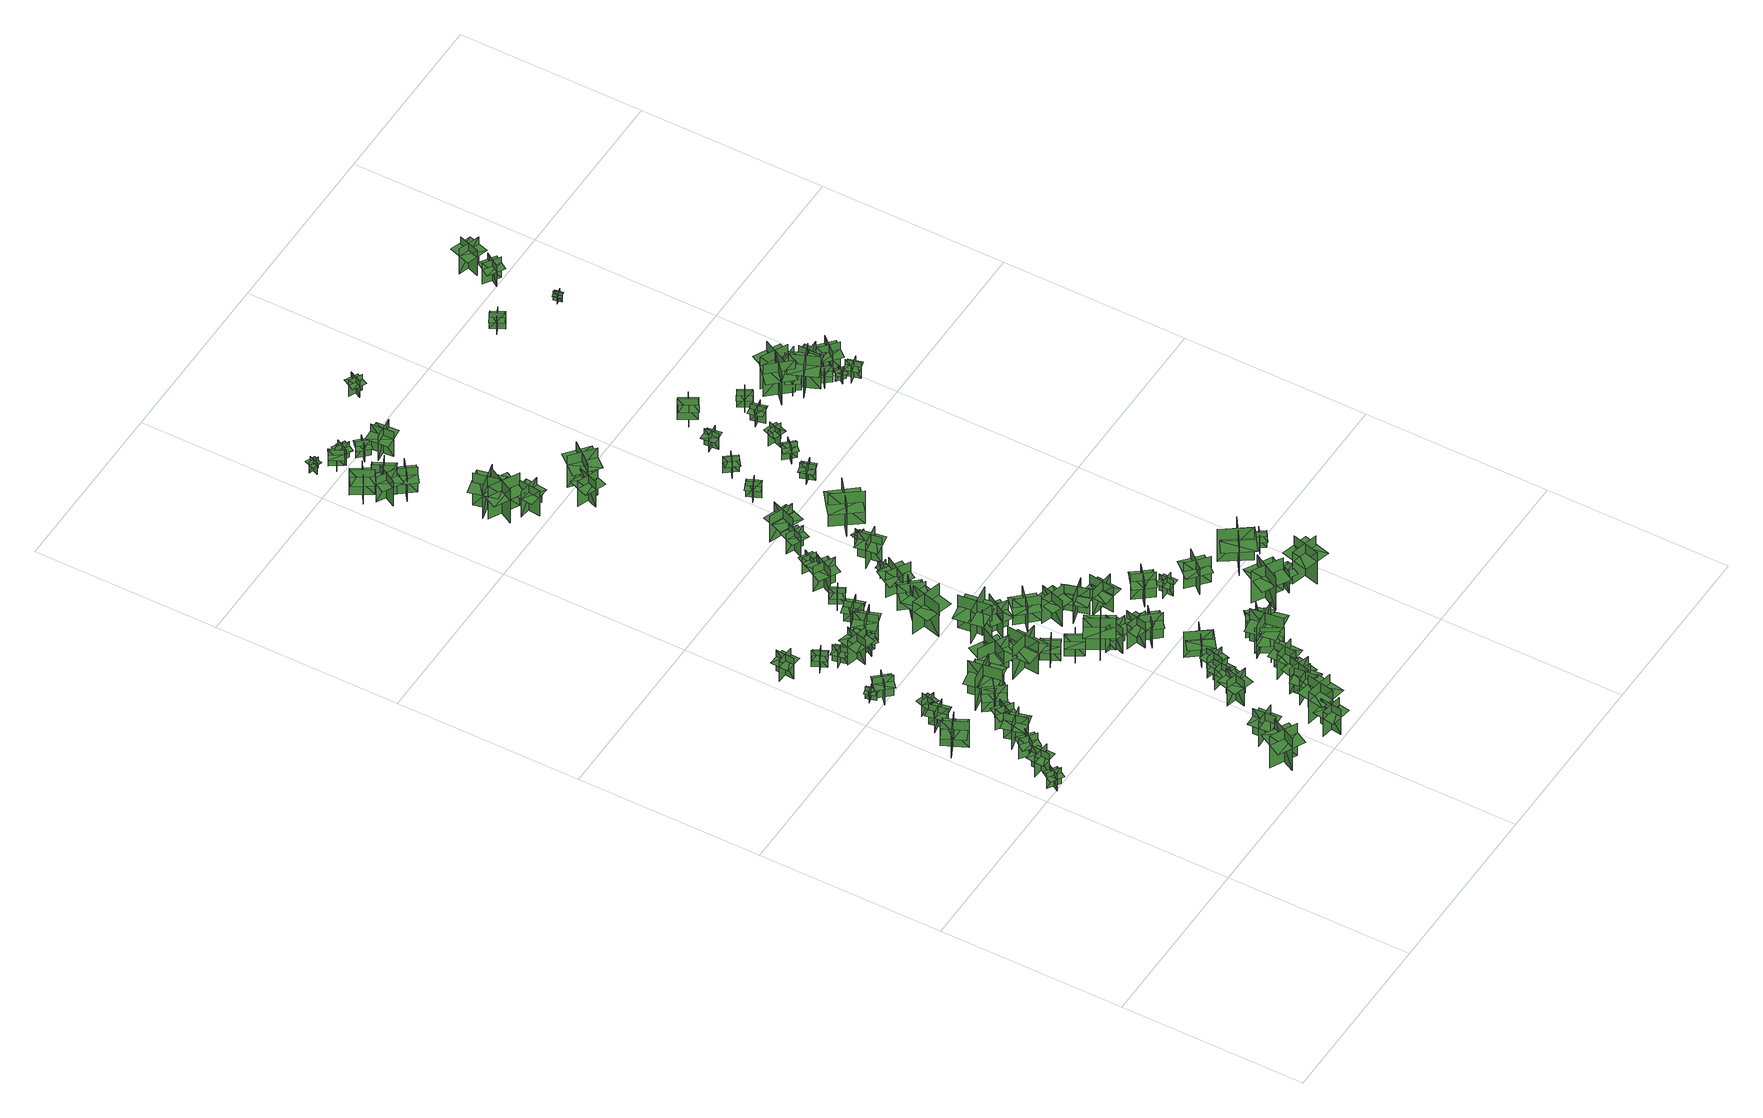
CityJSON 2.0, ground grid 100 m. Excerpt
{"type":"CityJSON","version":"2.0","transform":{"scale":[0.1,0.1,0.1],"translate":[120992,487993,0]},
"CityObjects":{
"tree1":{"type":"SolitaryVegetationObject","geometry":[{"type":"MultiSurface","lod":"1","boundaries":[[[0,1,2]],[[0,2,3]],[[4,5,6]],[[4,6,7]],[[8,9,10]],[[8,10,11]],[[8,11,12]],[[8,12,13]]]}]},
"tree2":{"type":"SolitaryVegetationObject","geometry":[{"type":"MultiSurface","lod":"1","boundaries":[[[14,15,16]],[[14,16,17]],[[18,19,20]],[[18,20,21]],[[22,23,24]],[[22,24,25]],[[22,25,26]],[[22,26,27]]]}]},
"tree3":{"type":"SolitaryVegetationObject","geometry":[{"type":"MultiSurface","lod":"1","boundaries":[[[28,29,30]],[[28,30,31]],[[32,33,34]],[[32,34,35]],[[36,37,38]],[[36,38,39]],[[36,39,40]],[[36,40,41]]]}]},
"tree4":{"type":"SolitaryVegetationObject","geometry":[{"type":"MultiSurface","lod":"1","boundaries":[[[42,43,44]],[[42,44,45]],[[46,47,48]],[[46,48,49]],[[50,51,52]],[[50,52,53]],[[50,53,54]],[[50,54,55]]]}]},
"tree5":{"type":"SolitaryVegetationObject","geometry":[{"type":"MultiSurface","lod":"1","boundaries":[[[56,57,58]],[[56,58,59]],[[60,61,62]],[[60,62,63]],[[64,65,66]],[[64,66,67]],[[64,67,68]],[[64,68,69]]]}]},
"tree6":{"type":"SolitaryVegetationObject","geometry":[{"type":"MultiSurface","lod":"1","boundaries":[[[70,71,72]],[[70,72,73]],[[74,75,76]],[[74,76,77]],[[78,79,80]],[[78,80,81]],[[78,81,82]],[[78,82,83]]]}]},
"tree7":{"type":"SolitaryVegetationObject","geometry":[{"type":"MultiSurface","lod":"1","boundaries":[[[84,85,86]],[[84,86,87]],[[88,89,90]],[[88,90,91]],[[92,93,94]],[[92,94,95]],[[92,95,96]],[[92,96,97]]]}]},
"tree8":{"type":"SolitaryVegetationObject","geometry":[{"type":"MultiSurface","lod":"1","boundaries":[[[98,99,100]],[[98,100,101]],[[102,103,104]],[[102,104,105]],[[106,107,108]],[[106,108,109]],[[106,109,110]],[[106,110,111]]]}]},
"tree9":{"type":"SolitaryVegetationObject","geometry":[{"type":"MultiSurface","lod":"1","boundaries":[[[112,113,114]],[[112,114,115]],[[116,117,118]],[[116,118,119]],[[120,121,122]],[[120,122,123]],[[120,123,124]],[[120,124,125]]]}]},
"tree10":{"type":"SolitaryVegetationObject","geometry":[{"type":"MultiSurface","lod":"1","boundaries":[[[126,127,128]],[[126,128,129]],[[130,131,132]],[[130,132,133]],[[134,135,136]],[[134,136,137]],[[134,137,138]],[[134,138,139]]]}]},
"tree11":{"type":"SolitaryVegetationObject","geometry":[{"type":"MultiSurface","lod":"1","boundaries":[[[140,141,142]],[[140,142,143]],[[144,145,146]],[[144,146,147]],[[148,149,150]],[[148,150,151]],[[148,151,152]],[[148,152,153]]]}]},
"tree12":{"type":"SolitaryVegetationObject","geometry":[{"type":"MultiSurface","lod":"1","boundaries":[[[154,155,156]],[[154,156,157]],[[158,159,160]],[[158,160,161]],[[162,163,164]],[[162,164,165]],[[162,165,166]],[[162,166,167]]]}]},
"tree13":{"type":"SolitaryVegetationObject","geometry":[{"type":"MultiSurface","lod":"1","boundaries":[[[168,169,170]],[[168,170,171]],[[172,173,174]],[[172,174,175]],[[176,177,178]],[[176,178,179]],[[176,179,180]],[[176,180,181]]]}]},
"tree14":{"type":"SolitaryVegetationObject","geometry":[{"type":"MultiSurface","lod":"1","boundaries":[[[182,183,184]],[[182,184,185]],[[186,187,188]],[[186,188,189]],[[190,191,192]],[[190,192,193]],[[190,193,194]],[[190,194,195]]]}]},
"tree15":{"type":"SolitaryVegetationObject","geometry":[{"type":"MultiSurface","lod":"1","boundaries":[[[196,197,198]],[[196,198,199]],[[200,201,202]],[[200,202,203]],[[204,205,206]],[[204,206,207]],[[204,207,208]],[[204,208,209]]]}]},
"tree16":{"type":"SolitaryVegetationObject","geometry":[{"type":"MultiSurface","lod":"1","boundaries":[[[210,211,212]],[[210,212,213]],[[214,215,216]],[[214,216,217]],[[218,219,220]],[[218,220,221]],[[218,221,222]],[[218,222,223]]]}]},
"tree17":{"type":"SolitaryVegetationObject","geometry":[{"type":"MultiSurface","lod":"1","boundaries":[[[224,225,226]],[[224,226,227]],[[228,229,230]],[[228,230,231]],[[232,233,234]],[[232,234,235]],[[232,235,236]],[[232,236,237]]]}]},
"tree18":{"type":"SolitaryVegetationObject","geometry":[{"type":"MultiSurface","lod":"1","boundaries":[[[238,239,240]],[[238,240,241]],[[242,243,244]],[[242,244,245]],[[246,247,248]],[[246,248,249]],[[246,249,250]],[[246,250,251]]]}]},
"tree19":{"type":"SolitaryVegetationObject","geometry":[{"type":"MultiSurface","lod":"1","boundaries":[[[252,253,254]],[[252,254,255]],[[256,257,258]],[[256,258,259]],[[260,261,262]],[[260,262,263]],[[260,263,264]],[[260,264,265]]]}]},
"tree20":{"type":"SolitaryVegetationObject","geometry":[{"type":"MultiSurface","lod":"1","boundaries":[[[266,267,268]],[[266,268,269]],[[270,271,272]],[[270,272,273]],[[274,275,276]],[[274,276,277]],[[274,277,278]],[[274,278,279]]]}]},
"tree21":{"type":"SolitaryVegetationObject","geometry":[{"type":"MultiSurface","lod":"1","boundaries":[[[280,281,282]],[[280,282,283]],[[284,285,286]],[[284,286,287]],[[288,289,290]],[[288,290,291]],[[288,291,292]],[[288,292,293]]]}]},
"tree22":{"type":"SolitaryVegetationObject","geometry":[{"type":"MultiSurface","lod":"1","boundaries":[[[294,295,296]],[[294,296,297]],[[298,299,300]],[[298,300,301]],[[302,303,304]],[[302,304,305]],[[302,305,306]],[[302,306,307]]]}]},
"tree23":{"type":"SolitaryVegetationObject","geometry":[{"type":"MultiSurface","lod":"1","boundaries":[[[308,309,310]],[[308,310,311]],[[312,313,314]],[[312,314,315]],[[316,317,318]],[[316,318,319]],[[316,319,320]],[[316,320,321]]]}]},
"tree24":{"type":"SolitaryVegetationObject","geometry":[{"type":"MultiSurface","lod":"1","boundaries":[[[322,323,324]],[[322,324,325]],[[326,327,328]],[[326,328,329]],[[330,331,332]],[[330,332,333]],[[330,333,334]],[[330,334,335]]]}]},
"tree25":{"type":"SolitaryVegetationObject","geometry":[{"type":"MultiSurface","lod":"1","boundaries":[[[336,337,338]],[[336,338,339]],[[340,341,342]],[[340,342,343]],[[344,345,346]],[[344,346,347]],[[344,347,348]],[[344,348,349]]]}]},
"tree26":{"type":"SolitaryVegetationObject","geometry":[{"type":"MultiSurface","lod":"1","boundaries":[[[350,351,352]],[[350,352,353]],[[354,355,356]],[[354,356,357]],[[358,359,360]],[[358,360,361]],[[358,361,362]],[[358,362,363]]]}]},
"tree27":{"type":"SolitaryVegetationObject","geometry":[{"type":"MultiSurface","lod":"1","boundaries":[[[364,365,366]],[[364,366,367]],[[368,369,370]],[[368,370,371]],[[372,373,374]],[[372,374,375]],[[372,375,376]],[[372,376,377]]]}]},
"tree28":{"type":"SolitaryVegetationObject","geometry":[{"type":"MultiSurface","lod":"1","boundaries":[[[378,379,380]],[[378,380,381]],[[382,383,384]],[[382,384,385]],[[386,387,388]],[[386,388,389]],[[386,389,390]],[[386,390,391]]]}]},
"tree29":{"type":"SolitaryVegetationObject","geometry":[{"type":"MultiSurface","lod":"1","boundaries":[[[392,393,394]],[[392,394,395]],[[396,397,398]],[[396,398,399]],[[400,401,402]],[[400,402,403]],[[400,403,404]],[[400,404,405]]]}]},
"tree30":{"type":"SolitaryVegetationObject","geometry":[{"type":"MultiSurface","lod":"1","boundaries":[[[406,407,408]],[[406,408,409]],[[410,411,412]],[[410,412,413]],[[414,415,416]],[[414,416,417]],[[414,417,418]],[[414,418,419]]]}]},
"tree31":{"type":"SolitaryVegetationObject","geometry":[{"type":"MultiSurface","lod":"1","boundaries":[[[420,421,422]],[[420,422,423]],[[424,425,426]],[[424,426,427]],[[428,429,430]],[[428,430,431]],[[428,431,432]],[[428,432,433]]]}]},
"tree32":{"type":"SolitaryVegetationObject","geometry":[{"type":"MultiSurface","lod":"1","boundaries":[[[434,435,436]],[[434,436,437]],[[438,439,440]],[[438,440,441]],[[442,443,444]],[[442,444,445]],[[442,445,446]],[[442,446,447]]]}]},
"tree33":{"type":"SolitaryVegetationObject","geometry":[{"type":"MultiSurface","lod":"1","boundaries":[[[448,449,450]],[[448,450,451]],[[452,453,454]],[[452,454,455]],[[456,457,458]],[[456,458,459]],[[456,459,460]],[[456,460,461]]]}]},
"tree34":{"type":"SolitaryVegetationObject","geometry":[{"type":"MultiSurface","lod":"1","boundaries":[[[462,463,464]],[[462,464,465]],[[466,467,468]],[[466,468,469]],[[470,471,472]],[[470,472,473]],[[470,473,474]],[[470,474,475]]]}]},
"tree35":{"type":"SolitaryVegetationObject","geometry":[{"type":"MultiSurface","lod":"1","boundaries":[[[476,477,478]],[[476,478,479]],[[480,481,482]],[[480,482,483]],[[484,485,486]],[[484,486,487]],[[484,487,488]],[[484,488,489]]]}]},
"tree36":{"type":"SolitaryVegetationObject","geometry":[{"type":"MultiSurface","lod":"1","boundaries":[[[490,491,492]],[[490,492,493]],[[494,495,496]],[[494,496,497]],[[498,499,500]],[[498,500,501]],[[498,501,502]],[[498,502,503]]]}]},
"tree37":{"type":"SolitaryVegetationObject","geometry":[{"type":"MultiSurface","lod":"1","boundaries":[[[504,505,506]],[[504,506,507]],[[508,509,510]],[[508,510,511]],[[512,513,514]],[[512,514,515]],[[512,515,516]],[[512,516,517]]]}]},
"tree38":{"type":"SolitaryVegetationObject","geometry":[{"type":"MultiSurface","lod":"1","boundaries":[[[518,519,520]],[[518,520,521]],[[522,523,524]],[[522,524,525]],[[526,527,528]],[[526,528,529]],[[526,529,530]],[[526,530,531]]]}]},
"tree39":{"type":"SolitaryVegetationObject","geometry":[{"type":"MultiSurface","lod":"1","boundaries":[[[532,533,534]],[[532,534,535]],[[536,537,538]],[[536,538,539]],[[540,541,542]],[[540,542,543]],[[540,543,544]],[[540,544,545]]]}]},
"tree40":{"type":"SolitaryVegetationObject","geometry":[{"type":"MultiSurface","lod":"1","boundaries":[[[546,547,548]],[[546,548,549]],[[550,551,552]],[[550,552,553]],[[554,555,556]],[[554,556,557]],[[554,557,558]],[[554,558,559]]]}]},
"tree41":{"type":"SolitaryVegetationObject","geometry":[{"type":"MultiSurface","lod":"1","boundaries":[[[560,561,562]],[[560,562,563]],[[564,565,566]],[[564,566,567]],[[568,569,570]],[[568,570,571]],[[568,571,572]],[[568,572,573]]]}]},
"tree42":{"type":"SolitaryVegetationObject","geometry":[{"type":"MultiSurface","lod":"1","boundaries":[[[574,575,576]],[[574,576,577]],[[578,579,580]],[[578,580,581]],[[582,583,584]],[[582,584,585]],[[582,585,586]],[[582,586,587]]]}]},
"tree43":{"type":"SolitaryVegetationObject","geometry":[{"type":"MultiSurface","lod":"1","boundaries":[[[588,589,590]],[[588,590,591]],[[592,593,594]],[[592,594,595]],[[596,597,598]],[[596,598,599]],[[596,599,600]],[[596,600,601]]]}]},
"tree44":{"type":"SolitaryVegetationObject","geometry":[{"type":"MultiSurface","lod":"1","boundaries":[[[602,603,604]],[[602,604,605]],[[606,607,608]],[[606,608,609]],[[610,611,612]],[[610,612,613]],[[610,613,614]],[[610,614,615]]]}]},
"tree45":{"type":"SolitaryVegetationObject","geometry":[{"type":"MultiSurface","lod":"1","boundaries":[[[616,617,618]],[[616,618,619]],[[620,621,622]],[[620,622,623]],[[624,625,626]],[[624,626,627]],[[624,627,628]],[[624,628,629]]]}]},
"tree46":{"type":"SolitaryVegetationObject","geometry":[{"type":"MultiSurface","lod":"1","boundaries":[[[630,631,632]],[[630,632,633]],[[634,635,636]],[[634,636,637]],[[638,639,640]],[[638,640,641]],[[638,641,642]],[[638,642,643]]]}]},
"tree47":{"type":"SolitaryVegetationObject","geometry":[{"type":"MultiSurface","lod":"1","boundaries":[[[644,645,646]],[[644,646,647]],[[648,649,650]],[[648,650,651]],[[652,653,654]],[[652,654,655]],[[652,655,656]],[[652,656,657]]]}]},
"tree48":{"type":"SolitaryVegetationObject","geometry":[{"type":"MultiSurface","lod":"1","boundaries":[[[658,659,660]],[[658,660,661]],[[662,663,664]],[[662,664,665]],[[666,667,668]],[[666,668,669]],[[666,669,670]],[[666,670,671]]]}]},
"tree49":{"type":"SolitaryVegetationObject","geometry":[{"type":"MultiSurface","lod":"1","boundaries":[[[672,673,674]],[[672,674,675]],[[676,677,678]],[[676,678,679]],[[680,681,682]],[[680,682,683]],[[680,683,684]],[[680,684,685]]]}]},
"tree50":{"type":"SolitaryVegetationObject","geometry":[{"type":"MultiSurface","lod":"1","boundaries":[[[686,687,688]],[[686,688,689]],[[690,691,692]],[[690,692,693]],[[694,695,696]],[[694,696,697]],[[694,697,698]],[[694,698,699]]]}]},
"tree51":{"type":"SolitaryVegetationObject","geometry":[{"type":"MultiSurface","lod":"1","boundaries":[[[700,701,702]],[[700,702,703]],[[704,705,706]],[[704,706,707]],[[708,709,710]],[[708,710,711]],[[708,711,712]],[[708,712,713]]]}]},
"tree52":{"type":"SolitaryVegetationObject","geometry":[{"type":"MultiSurface","lod":"1","boundaries":[[[714,715,716]],[[714,716,717]],[[718,719,720]],[[718,720,721]],[[722,723,724]],[[722,724,725]],[[722,725,726]],[[722,726,727]]]}]},
"tree53":{"type":"SolitaryVegetationObject","geometry":[{"type":"MultiSurface","lod":"1","boundaries":[[[728,729,730]],[[728,730,731]],[[732,733,734]],[[732,734,735]],[[736,737,738]],[[736,738,739]],[[736,739,740]],[[736,740,741]]]}]},
"tree54":{"type":"SolitaryVegetationObject","geometry":[{"type":"MultiSurface","lod":"1","boundaries":[[[742,743,744]],[[742,744,745]],[[746,747,748]],[[746,748,749]],[[750,751,752]],[[750,752,753]],[[750,753,754]],[[750,754,755]]]}]},
"tree55":{"type":"SolitaryVegetationObject","geometry":[{"type":"MultiSurface","lod":"1","boundaries":[[[756,757,758]],[[756,758,759]],[[760,761,762]],[[760,762,763]],[[764,765,766]],[[764,766,767]],[[764,767,768]],[[764,768,769]]]}]},
"tree56":{"type":"SolitaryVegetationObject","geometry":[{"type":"MultiSurface","lod":"1","boundaries":[[[770,771,772]],[[770,772,773]],[[774,775,776]],[[774,776,777]],[[778,779,780]],[[778,780,781]],[[778,781,782]],[[778,782,783]]]}]},
"tree57":{"type":"SolitaryVegetationObject","geometry":[{"type":"MultiSurface","lod":"1","boundaries":[[[784,785,786]],[[784,786,787]],[[788,789,790]],[[788,790,791]],[[792,793,794]],[[792,794,795]],[[792,795,796]],[[792,796,797]]]}]},
"tree58":{"type":"SolitaryVegetationObject","geometry":[{"type":"MultiSurface","lod":"1","boundaries":[[[798,799,800]],[[798,800,801]],[[802,803,804]],[[802,804,805]],[[806,807,808]],[[806,808,809]],[[806,809,810]],[[806,810,811]]]}]},
"tree59":{"type":"SolitaryVegetationObject","geometry":[{"type":"MultiSurface","lod":"1","boundaries":[[[812,813,814]],[[812,814,815]],[[816,817,818]],[[816,818,819]],[[820,821,822]],[[820,822,823]],[[820,823,824]],[[820,824,825]]]}]},
"tree60":{"type":"SolitaryVegetationObject","geometry":[{"type":"MultiSurface","lod":"1","boundaries":[[[826,827,828]],[[826,828,829]],[[830,831,832]],[[830,832,833]],[[834,835,836]],[[834,836,837]],[[834,837,838]],[[834,838,839]]]}]},
"tree61":{"type":"SolitaryVegetationObject","geometry":[{"type":"MultiSurface","lod":"1","boundaries":[[[840,841,842]],[[840,842,843]],[[844,845,846]],[[844,846,847]],[[848,849,850]],[[848,850,851]],[[848,851,852]],[[848,852,853]]]}]},
"tree62":{"type":"SolitaryVegetationObject","geometry":[{"type":"MultiSurface","lod":"1","boundaries":[[[854,855,856]],[[854,856,857]],[[858,859,860]],[[858,860,861]],[[862,863,864]],[[862,864,865]],[[862,865,866]],[[862,866,867]]]}]},
"tree63":{"type":"SolitaryVegetationObject","geometry":[{"type":"MultiSurface","lod":"1","boundaries":[[[868,869,870]],[[868,870,871]],[[872,873,874]],[[872,874,875]],[[876,877,878]],[[876,878,879]],[[876,879,880]],[[876,880,881]]]}]},
"tree64":{"type":"SolitaryVegetationObject","geometry":[{"type":"MultiSurface","lod":"1","boundaries":[[[882,883,884]],[[882,884,885]],[[886,887,888]],[[886,888,889]],[[890,891,892]],[[890,892,893]],[[890,893,894]],[[890,894,895]]]}]},
"tree65":{"type":"SolitaryVegetationObject","geometry":[{"type":"MultiSurface","lod":"1","boundaries":[[[896,897,898]],[[896,898,899]],[[900,901,902]],[[900,902,903]],[[904,905,906]],[[904,906,907]],[[904,907,908]],[[904,908,909]]]}]},
"tree66":{"type":"SolitaryVegetationObject","geometry":[{"type":"MultiSurface","lod":"1","boundaries":[[[910,911,912]],[[910,912,913]],[[914,915,916]],[[914,916,917]],[[918,919,920]],[[918,920,921]],[[918,921,922]],[[918,922,923]]]}]},
"tree67":{"type":"SolitaryVegetationObject","geometry":[{"type":"MultiSurface","lod":"1","boundaries":[[[924,925,926]],[[924,926,927]],[[928,929,930]],[[928,930,931]],[[932,933,934]],[[932,934,935]],[[932,935,936]],[[932,936,937]]]}]},
"tree68":{"type":"SolitaryVegetationObject","geometry":[{"type":"MultiSurface","lod":"1","boundaries":[[[938,939,940]],[[938,940,941]],[[942,943,944]],[[942,944,945]],[[946,947,948]],[[946,948,949]],[[946,949,950]],[[946,950,951]]]}]},
"tree69":{"type":"SolitaryVegetationObject","geometry":[{"type":"MultiSurface","lod":"1","boundaries":[[[952,953,954]],[[952,954,955]],[[956,957,958]],[[956,958,959]],[[960,961,962]],[[960,962,963]],[[960,963,964]],[[960,964,965]]]}]},
"tree70":{"type":"SolitaryVegetationObject","geometry":[{"type":"MultiSurface","lod":"1","boundaries":[[[966,967,968]],[[966,968,969]],[[970,971,972]],[[970,972,973]],[[974,975,976]],[[974,976,977]],[[974,977,978]],[[974,978,979]]]}]},
"tree71":{"type":"SolitaryVegetationObject","geometry":[{"type":"MultiSurface","lod":"1","boundaries":[[[980,981,982]],[[980,982,983]],[[984,985,986]],[[984,986,987]],[[988,989,990]],[[988,990,991]],[[988,991,992]],[[988,992,993]]]}]},
"tree72":{"type":"SolitaryVegetationObject","geometry":[{"type":"MultiSurface","lod":"1","boundaries":[[[994,995,996]],[[994,996,997]],[[998,999,1000]],[[998,1000,1001]],[[1002,1003,1004]],[[1002,1004,1005]],[[1002,1005,1006]],[[1002,1006,1007]]]}]},
"tree73":{"type":"SolitaryVegetationObject","geometry":[{"type":"MultiSurface","lod":"1","boundaries":[[[1008,1009,1010]],[[1008,1010,1011]],[[1012,1013,1014]],[[1012,1014,1015]],[[1016,1017,1018]],[[1016,1018,1019]],[[1016,1019,1020]],[[1016,1020,1021]]]}]},
"tree74":{"type":"SolitaryVegetationObject","geometry":[{"type":"MultiSurface","lod":"1","boundaries":[[[1022,1023,1024]],[[1022,1024,1025]],[[1026,1027,1028]],[[1026,1028,1029]],[[1030,1031,1032]],[[1030,1032,1033]],[[1030,1033,1034]],[[1030,1034,1035]]]}]},
"tree75":{"type":"SolitaryVegetationObject","geometry":[{"type":"MultiSurface","lod":"1","boundaries":[[[1036,1037,1038]],[[1036,1038,1039]],[[1040,1041,1042]],[[1040,1042,1043]],[[1044,1045,1046]],[[1044,1046,1047]],[[1044,1047,1048]],[[1044,1048,1049]]]}]},
"tree76":{"type":"SolitaryVegetationObject","geometry":[{"type":"MultiSurface","lod":"1","boundaries":[[[1050,1051,1052]],[[1050,1052,1053]],[[1054,1055,1056]],[[1054,1056,1057]],[[1058,1059,1060]],[[1058,1060,1061]],[[1058,1061,1062]],[[1058,1062,1063]]]}]},
"tree77":{"type":"SolitaryVegetationObject","geometry":[{"type":"MultiSurface","lod":"1","boundaries":[[[1064,1065,1066]],[[1064,1066,1067]],[[1068,1069,1070]],[[1068,1070,1071]],[[1072,1073,1074]],[[1072,1074,1075]],[[1072,1075,1076]],[[1072,1076,1077]]]}]},
"tree78":{"type":"SolitaryVegetationObject","geometry":[{"type":"MultiSurface","lod":"1","boundaries":[[[1078,1079,1080]],[[1078,1080,1081]],[[1082,1083,1084]],[[1082,1084,1085]],[[1086,1087,1088]],[[1086,1088,1089]],[[1086,1089,1090]],[[1086,1090,1091]]]}]},
"tree79":{"type":"SolitaryVegetationObject","geometry":[{"type":"MultiSurface","lod":"1","boundaries":[[[1092,1093,1094]],[[1092,1094,1095]],[[1096,1097,1098]],[[1096,1098,1099]],[[1100,1101,1102]],[[1100,1102,1103]],[[1100,1103,1104]],[[1100,1104,1105]]]}]},
"tree80":{"type":"SolitaryVegetationObject","geometry":[{"type":"MultiSurface","lod":"1","boundaries":[[[1106,1107,1108]],[[1106,1108,1109]],[[1110,1111,1112]],[[1110,1112,1113]],[[1114,1115,1116]],[[1114,1116,1117]],[[1114,1117,1118]],[[1114,1118,1119]]]}]},
"tree81":{"type":"SolitaryVegetationObject","geometry":[{"type":"MultiSurface","lod":"1","boundaries":[[[1120,1121,1122]],[[1120,1122,1123]],[[1124,1125,1126]],[[1124,1126,1127]],[[1128,1129,1130]],[[1128,1130,1131]],[[1128,1131,1132]],[[1128,1132,1133]]]}]},
"tree82":{"type":"SolitaryVegetationObject","geometry":[{"type":"MultiSurface","lod":"1","boundaries":[[[1134,1135,1136]],[[1134,1136,1137]],[[1138,1139,1140]],[[1138,1140,1141]],[[1142,1143,1144]],[[1142,1144,1145]],[[1142,1145,1146]],[[1142,1146,1147]]]}]},
"tree83":{"type":"SolitaryVegetationObject","geometry":[{"type":"MultiSurface","lod":"1","boundaries":[[[1148,1149,1150]],[[1148,1150,1151]],[[1152,1153,1154]],[[1152,1154,1155]],[[1156,1157,1158]],[[1156,1158,1159]],[[1156,1159,1160]],[[1156,1160,1161]]]}]},
"tree84":{"type":"SolitaryVegetationObject","geometry":[{"type":"MultiSurface","lod":"1","boundaries":[[[1162,1163,1164]],[[1162,1164,1165]],[[1166,1167,1168]],[[1166,1168,1169]],[[1170,1171,1172]],[[1170,1172,1173]],[[1170,1173,1174]],[[1170,1174,1175]]]}]},
"tree85":{"type":"SolitaryVegetationObject","geometry":[{"type":"MultiSurface","lod":"1","boundaries":[[[1176,1177,1178]],[[1176,1178,1179]],[[1180,1181,1182]],[[1180,1182,1183]],[[1184,1185,1186]],[[1184,1186,1187]],[[1184,1187,1188]],[[1184,1188,1189]]]}]},
"tree86":{"type":"SolitaryVegetationObject","geometry":[{"type":"MultiSurface","lod":"1","boundaries":[[[1190,1191,1192]],[[1190,1192,1193]],[[1194,1195,1196]],[[1194,1196,1197]],[[1198,1199,1200]],[[1198,1200,1201]],[[1198,1201,1202]],[[1198,1202,1203]]]}]},
"tree87":{"type":"SolitaryVegetationObject","geometry":[{"type":"MultiSurface","lod":"1","boundaries":[[[1204,1205,1206]],[[1204,1206,1207]],[[1208,1209,1210]],[[1208,1210,1211]],[[1212,1213,1214]],[[1212,1214,1215]],[[1212,1215,1216]],[[1212,1216,1217]]]}]},
"tree88":{"type":"SolitaryVegetationObject","geometry":[{"type":"MultiSurface","lod":"1","boundaries":[[[1218,1219,1220]],[[1218,1220,1221]],[[1222,1223,1224]],[[1222,1224,1225]],[[1226,1227,1228]],[[1226,1228,1229]],[[1226,1229,1230]],[[1226,1230,1231]]]}]},
"tree89":{"type":"SolitaryVegetationObject","geometry":[{"type":"MultiSurface","lod":"1","boundaries":[[[1232,1233,1234]],[[1232,1234,1235]],[[1236,1237,1238]],[[1236,1238,1239]],[[1240,1241,1242]],[[1240,1242,1243]],[[1240,1243,1244]],[[1240,1244,1245]]]}]},
"tree90":{"type":"SolitaryVegetationObject","geometry":[{"type":"MultiSurface","lod":"1","boundaries":[[[1246,1247,1248]],[[1246,1248,1249]],[[1250,1251,1252]],[[1250,1252,1253]],[[1254,1255,1256]],[[1254,1256,1257]],[[1254,1257,1258]],[[1254,1258,1259]]]}]},
"tree91":{"type":"SolitaryVegetationObject","geometry":[{"type":"MultiSurface","lod":"1","boundaries":[[[1260,1261,1262]],[[1260,1262,1263]],[[1264,1265,1266]],[[1264,1266,1267]],[[1268,1269,1270]],[[1268,1270,1271]],[[1268,1271,1272]],[[1268,1272,1273]]]}]},
"tree92":{"type":"SolitaryVegetationObject","geometry":[{"type":"MultiSurface","lod":"1","boundaries":[[[1274,1275,1276]],[[1274,1276,1277]],[[1278,1279,1280]],[[1278,1280,1281]],[[1282,1283,1284]],[[1282,1284,1285]],[[1282,1285,1286]],[[1282,1286,1287]]]}]},
"tree93":{"type":"SolitaryVegetationObject","geometry":[{"type":"MultiSurface","lod":"1","boundaries":[[[1288,1289,1290]],[[1288,1290,1291]],[[1292,1293,1294]],[[1292,1294,1295]],[[1296,1297,1298]],[[1296,1298,1299]],[[1296,1299,1300]],[[1296,1300,1301]]]}]},
"tree94":{"type":"SolitaryVegetationObject","geometry":[{"type":"MultiSurface","lod":"1","boundaries":[[[1302,1303,1304]],[[1302,1304,1305]],[[1306,1307,1308]],[[1306,1308,1309]],[[1310,1311,1312]],[[1310,1312,1313]],[[1310,1313,1314]],[[1310,1314,1315]]]}]},
"tree95":{"type":"SolitaryVegetationObject","geometry":[{"type":"MultiSurface","lod":"1","boundaries":[[[1316,1317,1318]],[[1316,1318,1319]],[[1320,1321,1322]],[[1320,1322,1323]],[[1324,1325,1326]],[[1324,1326,1327]],[[1324,1327,1328]],[[1324,1328,1329]]]}]},
"tree96":{"type":"SolitaryVegetationObject","geometry":[{"type":"MultiSurface","lod":"1","boundaries":[[[1330,1331,1332]],[[1330,1332,1333]],[[1334,1335,1336]],[[1334,1336,1337]],[[1338,1339,1340]],[[1338,1340,1341]],[[1338,1341,1342]],[[1338,1342,1343]]]}]},
"tree97":{"type":"SolitaryVegetationObject","geometry":[{"type":"MultiSurface","lod":"1","boundaries":[[[1344,1345,1346]],[[1344,1346,1347]],[[1348,1349,1350]],[[1348,1350,1351]],[[1352,1353,1354]],[[1352,1354,1355]],[[1352,1355,1356]],[[1352,1356,1357]]]}]},
"tree98":{"type":"SolitaryVegetationObject","geometry":[{"type":"MultiSurface","lod":"1","boundaries":[[[1358,1359,1360]],[[1358,1360,1361]],[[1362,1363,1364]],[[1362,1364,1365]],[[1366,1367,1368]],[[1366,1368,1369]],[[1366,1369,1370]],[[1366,1370,1371]]]}]},
"tree99":{"type":"SolitaryVegetationObject","geometry":[{"type":"MultiSurface","lod":"1","boundaries":[[[1372,1373,1374]],[[1372,1374,1375]],[[1376,1377,1378]],[[1376,1378,1379]],[[1380,1381,1382]],[[1380,1382,1383]],[[1380,1383,1384]],[[1380,1384,1385]]]}]},
"tree100":{"type":"SolitaryVegetationObject","geometry":[{"type":"MultiSurface","lod":"1","boundaries":[[[1386,1387,1388]],[[1386,1388,1389]],[[1390,1391,1392]],[[1390,1392,1393]],[[1394,1395,1396]],[[1394,1396,1397]],[[1394,1397,1398]],[[1394,1398,1399]]]}]},
"tree101":{"type":"SolitaryVegetationObject","geometry":[{"type":"MultiSurface","lod":"1","boundaries":[[[1400,1401,1402]],[[1400,1402,1403]],[[1404,1405,1406]],[[1404,1406,1407]],[[1408,1409,1410]],[[1408,1410,1411]],[[1408,1411,1412]],[[1408,1412,1413]]]}]},
"tree102":{"type":"SolitaryVegetationObject","geometry":[{"type":"MultiSurface","lod":"1","boundaries":[[[1414,1415,1416]],[[1414,1416,1417]],[[1418,1419,1420]],[[1418,1420,1421]],[[1422,1423,1424]],[[1422,1424,1425]],[[1422,1425,1426]],[[1422,1426,1427]]]}]},
"tree103":{"type":"SolitaryVegetationObject","geometry":[{"type":"MultiSurface","lod":"1","boundaries":[[[1428,1429,1430]],[[1428,1430,1431]],[[1432,1433,1434]],[[1432,1434,1435]],[[1436,1437,1438]],[[1436,1438,1439]],[[1436,1439,1440]],[[1436,1440,1441]]]}]},
"tree104":{"type":"SolitaryVegetationObject","geometry":[{"type":"MultiSurface","lod":"1","boundaries":[[[1442,1443,1444]],[[1442,1444,1445]],[[1446,1447,1448]],[[1446,1448,1449]],[[1450,1451,1452]],[[1450,1452,1453]],[[1450,1453,1454]],[[1450,1454,1455]]]}]},
"tree105":{"type":"SolitaryVegetationObject","geometry":[{"type":"MultiSurface","lod":"1","boundaries":[[[1456,1457,1458]],[[1456,1458,1459]],[[1460,1461,1462]],[[1460,1462,1463]],[[1464,1465,1466]],[[1464,1466,1467]],[[1464,1467,1468]],[[1464,1468,1469]]]}]},
"tree106":{"type":"SolitaryVegetationObject","geometry":[{"type":"MultiSurface","lod":"1","boundaries":[[[1470,1471,1472]],[[1470,1472,1473]],[[1474,1475,1476]],[[1474,1476,1477]],[[1478,1479,1480]],[[1478,1480,1481]],[[1478,1481,1482]],[[1478,1482,1483]]]}]}
},
"vertices":[
[77,1045,3],[142,1003,3],[142,1003,111],[77,1045,111],[88,994,3],[129,1059,3],[129,1059,111],[88,994,111],[88,994,81],[120,973,81],[162,1039,81],[129,1059,81],[97,1080,81],[55,1015,81],
[163,1084,5],[169,1183,5],[169,1183,144],[163,1084,144],[213,1127,5],[113,1133,5],[113,1133,144],[213,1127,144],[213,1127,105],[216,1177,105],[116,1183,105],[113,1133,105],[110,1084,105],[210,1078,105],
[20,1539,7],[145,1598,7],[145,1598,179],[20,1539,179],[123,1502,7],[64,1627,7],[64,1627,179],[123,1502,179],[32,1534,124],[60,1477,124],[184,1538,124],[156,1595,124],[128,1653,124],[4,1591,124],
[192,1193,3],[253,1271,3],[253,1271,141],[192,1193,141],[258,1201,3],[179,1261,3],[179,1261,141],[258,1201,141],[258,1201,102],[288,1240,102],[210,1301,102],[179,1261,102],[149,1222,102],[227,1161,102],
[156,1744,12],[174,1646,12],[174,1646,150],[156,1744,150],[118,1689,12],[216,1707,12],[216,1707,150],[118,1689,150],[118,1689,111],[127,1640,111],[225,1658,111],[216,1707,111],[207,1756,111],[110,1738,111],
[332,1351,7],[214,1321,7],[214,1321,176],[332,1351,176],[262,1393,7],[293,1275,7],[293,1275,176],[262,1393,176],[262,1393,129],[203,1378,129],[234,1260,129],[293,1275,129],[352,1290,129],[321,1408,129],
[223,1820,18],[203,1745,18],[203,1745,126],[223,1820,126],[178,1794,18],[253,1774,18],[253,1774,126],[178,1794,126],[178,1794,95],[168,1757,95],[243,1737,95],[253,1774,95],[263,1811,95],[188,1832,95],
[306,1386,8],[359,1471,8],[359,1471,146],[306,1386,146],[371,1401,8],[286,1454,8],[286,1454,146],[371,1401,146],[371,1401,107],[397,1443,107],[313,1496,107],[286,1454,107],[260,1411,107],[344,1358,107],
[149,2090,15],[165,2037,15],[165,2037,92],[149,2090,92],[131,2057,15],[184,2074,15],[184,2074,92],[131,2057,92],[131,2057,70],[140,2031,70],[193,2047,70],[184,2074,70],[176,2100,70],[123,2084,70],
[233,2054,14],[159,1988,14],[159,1988,153],[233,2054,153],[167,2058,14],[234,1984,14],[234,1984,153],[167,2058,153],[167,2058,114],[130,2025,114],[197,1951,114],[234,1984,114],[271,2018,114],[204,2092,114],
[96,2455,6],[102,2554,6],[102,2554,144],[96,2455,144],[146,2499,6],[47,2505,6],[47,2505,144],[146,2499,144],[146,2499,105],[149,2548,105],[49,2554,105],[47,2505,105],[44,2455,105],[143,2449,105],
[769,96,8],[840,234,8],[840,234,224],[769,96,224],[867,127,8],[730,198,8],[730,198,224],[867,127,224],[867,127,163],[903,196,163],[765,267,163],[730,198,163],[694,129,163],[831,58,163],
[357,1569,7],[431,1472,7],[431,1472,176],[357,1569,176],[346,1489,7],[443,1562,7],[443,1562,176],[346,1489,176],[346,1489,129],[382,1440,129],[479,1514,129],[443,1562,129],[406,1611,129],[309,1538,129],
[343,1596,15],[516,1624,15],[516,1624,234],[343,1596,234],[456,1514,15],[428,1688,15],[428,1688,234],[456,1514,234],[355,1586,164],[370,1506,164],[543,1537,164],[529,1617,164],[514,1697,164],[341,1666,164],
[242,2352,9],[207,2421,9],[207,2421,117],[242,2352,117],[258,2401,9],[190,2366,9],[190,2366,117],[258,2401,117],[258,2401,87],[241,2435,87],[172,2400,87],[190,2366,87],[207,2331,87],[276,2367,87],
[894,262,8],[887,384,8],[887,384,178],[894,262,178],[948,322,8],[827,315,8],[827,315,178],[948,322,178],[948,322,130],[944,383,130],[823,376,130],[827,315,130],[830,255,130],[952,262,130],
[309,2281,10],[292,2356,10],[292,2356,118],[309,2281,118],[337,2324,10],[262,2307,10],[262,2307,118],[337,2324,118],[337,2324,87],[329,2362,87],[253,2345,87],[262,2307,87],[270,2269,87],[346,2286,87],
[350,2207,7],[382,2324,7],[382,2324,176],[350,2207,176],[421,2247,7],[304,2279,7],[304,2279,176],[421,2247,176],[421,2247,129],[437,2306,129],[320,2337,129],[304,2279,129],[288,2220,129],[405,2188,129],
[651,1729,14],[570,1573,14],[570,1573,233],[651,1729,233],[518,1687,14],[674,1606,14],[674,1606,233],[518,1687,233],[635,1725,163],[562,1762,163],[483,1604,163],[556,1568,163],[629,1531,163],[708,1689,163],
[413,2209,7],[450,2276,7],[450,2276,114],[413,2209,114],[463,2223,7],[395,2260,7],[395,2260,114],[463,2223,114],[463,2223,84],[481,2257,84],[413,2294,84],[395,2260,84],[376,2226,84],[444,2189,84],
[1091,17,10],[1108,138,10],[1108,138,179],[1091,17,179],[1156,65,10],[1036,83,10],[1036,83,179],[1156,65,179],[1156,65,132],[1165,126,132],[1045,143,132],[1036,83,132],[1027,23,132],[1147,5,132],
[723,1640,11],[709,1465,11],[709,1465,231],[723,1640,231],[617,1550,11],[792,1535,11],[792,1535,231],[617,1550,231],[710,1630,160],[629,1635,160],[618,1460,160],[699,1455,160],[780,1450,160],[791,1625,160],
[450,2273,5],[565,2312,5],[565,2312,174],[450,2273,174],[523,2237,5],[484,2352,5],[484,2352,174],[523,2237,174],[523,2237,126],[580,2256,126],[541,2372,126],[484,2352,126],[426,2333,126],[465,2217,126],
[982,582,10],[1099,550,10],[1099,550,179],[982,582,179],[1022,511,10],[1054,629,10],[1054,629,179],[1022,511,179],[1022,511,132],[1080,495,132],[1113,613,132],[1054,629,132],[995,645,132],[963,528,132],
[1231,160,8],[1078,188,8],[1078,188,223],[1231,160,223],[1172,245,8],[1145,93,8],[1145,93,223],[1172,245,223],[1172,245,163],[1096,259,163],[1068,107,163],[1145,93,163],[1221,79,163],[1249,231,163],
[772,1434,15],[860,1481,15],[860,1481,153],[772,1434,153],[835,1414,15],[789,1502,15],[789,1502,153],[835,1414,153],[835,1414,114],[879,1437,114],[833,1526,114],[789,1502,114],[745,1479,114],[791,1391,114],
[549,2444,8],[578,2349,8],[578,2349,146],[549,2444,146],[518,2386,8],[613,2415,8],[613,2415,146],[518,2386,146],[518,2386,107],[532,2338,107],[627,2367,107],[613,2415,107],[598,2462,107],[503,2433,107],
[1144,677,8],[1044,686,8],[1044,686,147],[1144,677,147],[1102,728,8],[1092,629,8],[1092,629,147],[1102,728,147],[1102,728,108],[1052,733,108],[1043,634,108],[1092,629,108],[1142,624,108],[1151,723,108],
[859,1347,15],[945,1398,15],[945,1398,153],[859,1347,153],[923,1330,15],[873,1416,15],[873,1416,153],[923,1330,153],[923,1330,114],[966,1355,114],[916,1441,114],[873,1416,114],[830,1391,114],[880,1305,114],
[1283,298,9],[1162,287,9],[1162,287,178],[1283,298,178],[1221,350,9],[1232,229,9],[1232,229,178],[1221,350,178],[1221,350,131],[1160,344,131],[1172,223,131],[1232,229,131],[1293,235,131],[1281,356,131],
[687,1999,8],[733,2169,8],[733,2169,227],[687,1999,227],[808,2068,8],[639,2115,8],[639,2115,227],[808,2068,227],[701,2006,156],[780,1986,156],[824,2156,156],[745,2177,156],[667,2197,156],[623,2027,156],
[894,1867,12],[720,1844,12],[720,1844,231],[894,1867,231],[783,1952,12],[806,1777,12],[806,1777,231],[783,1952,231],[882,1878,160],[870,1958,160],[696,1932,160],[708,1852,160],[720,1771,160],[894,1797,160],
[1149,791,12],[1125,694,12],[1125,694,150],[1149,791,150],[1092,757,12],[1189,733,12],[1189,733,150],[1092,757,150],[1092,757,112],[1080,709,112],[1177,684,112],[1189,733,112],[1201,781,112],[1104,805,112],
[1275,405,6],[1243,288,6],[1243,288,176],[1275,405,176],[1205,366,6],[1322,333,6],[1322,333,176],[1205,366,176],[1205,366,128],[1188,307,128],[1306,274,128],[1322,333,128],[1338,392,128],[1221,424,128],
[932,1253,15],[1067,1329,15],[1067,1329,230],[932,1253,230],[1031,1224,15],[956,1360,15],[956,1360,230],[1031,1224,230],[1031,1224,170],[1099,1262,170],[1023,1397,170],[956,1360,170],[888,1322,170],[964,1187,170],
[650,2496,5],[612,2563,5],[612,2563,113],[650,2496,113],[664,2545,5],[596,2507,5],[596,2507,113],[664,2545,113],[664,2545,83],[645,2579,83],[577,2541,83],[596,2507,83],[615,2473,83],[683,2511,83],
[905,1850,10],[832,1733,10],[832,1733,182],[905,1850,182],[798,1825,10],[916,1752,10],[916,1752,182],[798,1825,182],[893,1848,126],[838,1881,126],[767,1762,126],[822,1729,126],[876,1697,126],[947,1815,126],
[992,1258,15],[1107,1219,15],[1107,1219,184],[992,1258,184],[1027,1185,15],[1066,1301,15],[1066,1301,184],[1027,1185,184],[1027,1185,136],[1085,1166,136],[1124,1281,136],[1066,1301,136],[1008,1320,136],[970,1205,136],
[718,2164,7],[824,2253,7],[824,2253,179],[718,2164,179],[828,2155,7],[738,2260,7],[738,2260,179],[828,2155,179],[731,2162,123],[774,2114,123],[877,2205,123],[835,2253,123],[793,2301,123],[689,2210,123],
[1155,922,12],[1237,810,12],[1237,810,184],[1155,922,184],[1138,814,12],[1250,895,12],[1250,895,184],[1138,814,184],[1153,910,129],[1101,871,129],[1185,761,129],[1236,799,129],[1287,837,129],[1204,948,129],
[1379,462,8],[1257,466,8],[1257,466,177],[1379,462,177],[1324,521,8],[1320,400,8],[1320,400,177],[1324,521,177],[1324,521,129],[1263,523,129],[1259,402,129],[1320,400,129],[1381,398,129],[1384,520,129],
[1115,1111,13],[1142,1229,13],[1142,1229,182],[1115,1111,182],[1184,1153,13],[1065,1181,13],[1065,1181,182],[1184,1153,182],[1184,1153,135],[1198,1213,135],[1079,1240,135],[1065,1181,135],[1052,1121,135],[1170,1094,135],
[1025,1632,9],[933,1735,9],[933,1735,181],[1025,1632,181],[1032,1742,9],[928,1650,9],[928,1650,181],[1032,1742,181],[1027,1645,126],[1074,1688,126],[980,1790,126],[933,1746,126],[886,1703,126],[980,1602,126],
[650,2670,1],[757,2612,1],[757,2612,171],[650,2670,171],[673,2592,1],[731,2699,1],[731,2699,171],[673,2592,171],[673,2592,123],[726,2563,123],[785,2670,123],[731,2699,123],[678,2728,123],[619,2622,123],
[1139,1164,12],[1219,1073,12],[1219,1073,181],[1139,1164,181],[1133,1083,12],[1224,1163,12],[1224,1163,181],[1133,1083,181],[1133,1083,134],[1173,1037,134],[1264,1118,134],[1224,1163,134],[1184,1209,134],[1093,1129,134],
[907,2283,3],[789,2354,3],[789,2354,176],[907,2283,176],[881,2389,3],[809,2271,3],[809,2271,176],[881,2389,176],[905,2295,120],[937,2351,120],[817,2420,120],[785,2365,120],[753,2310,120],[872,2240,120],
[136,4791,19],[71,4894,19],[71,4894,189],[136,4791,189],[155,4870,19],[52,4805,19],[52,4805,189],[155,4870,189],[155,4870,141],[122,4922,141],[19,4857,141],[52,4805,141],[84,4754,141],[187,4819,141],
[1044,1527,8],[1086,1659,8],[1086,1659,181],[1044,1527,181],[1142,1578,8],[1010,1620,8],[1010,1620,181],[1142,1578,181],[1056,1532,125],[1117,1514,125],[1157,1647,125],[1096,1665,125],[1034,1683,125],[995,1551,125],
[1459,619,8],[1341,548,8],[1341,548,181],[1459,619,181],[1352,645,8],[1424,527,8],[1424,527,181],[1352,645,181],[1447,623,125],[1413,677,125],[1296,603,125],[1330,549,125],[1364,495,125],[1481,569,125],
[173,4781,19],[113,4675,19],[113,4675,188],[173,4781,188],[95,4759,19],[201,4700,19],[201,4700,188],[95,4759,188],[95,4759,141],[65,4706,141],[171,4647,141],[201,4700,141],[231,4753,141],[125,4812,141],
[738,2720,6],[775,2788,6],[775,2788,114],[738,2720,114],[788,2735,6],[720,2772,6],[720,2772,114],[788,2735,114],[788,2735,84],[806,2769,84],[738,2806,84],[720,2772,84],[701,2738,84],[769,2701,84],
[424,4159,18],[269,4242,18],[269,4242,238],[424,4159,238],[383,4293,18],[300,4138,18],[300,4138,238],[383,4293,238],[420,4175,167],[457,4248,167],[300,4328,167],[263,4256,167],[226,4183,167],[383,4103,167],
[1140,1589,9],[1178,1456,9],[1178,1456,181],[1140,1589,181],[1086,1493,9],[1220,1530,9],[1220,1530,181],[1086,1493,181],[1133,1578,125],[1072,1560,125],[1112,1427,125],[1173,1445,125],[1234,1464,125],[1194,1596,125],
[1325,620,9],[1499,645,9],[1499,645,228],[1325,620,228],[1438,536,9],[1412,710,9],[1412,710,228],[1438,536,228],[1338,609,158],[1351,529,158],[1525,557,158],[1511,638,158],[1498,718,158],[1324,689,158],
[157,4820,19],[212,4712,19],[212,4712,188],[157,4820,188],[131,4744,19],[240,4798,19],[240,4798,188],[131,4744,188],[131,4744,141],[158,4689,141],[267,4744,141],[240,4798,141],[213,4853,141],[104,4798,141],
[313,4353,19],[348,4202,19],[348,4202,234],[313,4353,234],[258,4266,19],[409,4301,19],[409,4301,234],[258,4266,234],[258,4266,174],[276,4190,174],[426,4226,174],[409,4301,174],[391,4376,174],[240,4341,174],
[175,4633,17],[272,4707,17],[272,4707,187],[175,4633,187],[256,4622,17],[182,4718,17],[182,4718,187],[256,4622,187],[256,4622,139],[304,4659,139],[230,4755,139],[182,4718,139],[133,4681,139],[207,4585,139],
[911,2412,8],[910,2468,8],[910,2468,85],[911,2412,85],[937,2439,8],[881,2437,8],[881,2437,85],[937,2439,85],[937,2439,64],[936,2467,64],[881,2465,64],[881,2437,64],[882,2410,64],[937,2411,64],
[421,4161,22],[408,4040,22],[408,4040,191],[421,4161,191],[358,4111,22],[479,4097,22],[479,4097,191],[358,4111,191],[358,4111,144],[351,4050,144],[472,4037,144],[479,4097,144],[485,4158,144],[364,4171,144],
[132,5145,22],[111,5093,22],[111,5093,99],[132,5145,99],[98,5130,22],[149,5110,22],[149,5110,99],[98,5130,99],[98,5130,78],[88,5105,78],[139,5084,78],[149,5110,78],[160,5136,78],[108,5156,78],
[1395,636,12],[1500,727,12],[1500,727,184],[1395,636,184],[1505,628,12],[1415,733,12],[1415,733,184],[1505,628,184],[1408,635,129],[1451,587,129],[1554,679,129],[1511,727,129],[1469,775,129],[1366,682,129],
[1262,1505,9],[1247,1367,9],[1247,1367,181],[1262,1505,181],[1176,1436,9],[1314,1421,9],[1314,1421,181],[1176,1436,181],[1251,1498,125],[1187,1503,125],[1175,1365,125],[1239,1360,125],[1302,1354,125],[1315,1492,125],
[851,2925,14],[810,2835,14],[810,2835,152],[851,2925,152],[788,2902,14],[879,2861,14],[879,2861,152],[788,2902,152],[788,2902,113],[768,2857,113],[859,2816,113],[879,2861,113],[900,2907,113],[809,2948,113],
[483,4119,25],[487,4075,25],[487,4075,86],[483,4119,86],[464,4096,25],[508,4100,25],[508,4100,86],[464,4096,86],[464,4096,69],[466,4074,69],[510,4078,69],[508,4100,69],[506,4122,69],[462,4118,69],
[175,5022,22],[241,5063,22],[241,5063,130],[175,5022,130],[226,5010,22],[184,5075,22],[184,5075,130],[226,5010,130],[226,5010,99],[258,5030,99],[217,5096,99],[184,5075,99],[152,5055,99],[193,4989,99],
[976,2484,8],[955,2604,8],[955,2604,177],[976,2484,177],[1023,2550,8],[903,2529,8],[903,2529,177],[1023,2550,177],[1023,2550,130],[1012,2610,130],[892,2589,130],[903,2529,130],[913,2469,130],[1033,2490,130],
[270,5072,19],[233,5004,19],[233,5004,127],[270,5072,127],[220,5058,19],[289,5021,19],[289,5021,127],[220,5058,127],[220,5058,97],[202,5024,97],[270,4987,97],[289,5021,97],[307,5055,97],[239,5092,97],
[815,3009,18],[944,2959,18],[944,2959,191],[815,3009,191],[860,2909,18],[909,3038,18],[909,3038,191],[860,2909,191],[819,2997,135],[798,2937,135],[928,2889,135],[949,2949,135],[971,3010,135],[841,3057,135],
[593,3838,22],[638,3951,22],[638,3951,192],[593,3838,192],[667,3870,22],[554,3915,22],[554,3915,192],[667,3870,192],[667,3870,144],[690,3927,144],[577,3971,144],[554,3915,144],[532,3858,144],[645,3814,144],
[1363,1336,8],[1440,1242,8],[1440,1242,178],[1363,1336,178],[1354,1256,8],[1449,1332,8],[1449,1332,178],[1354,1256,178],[1354,1256,130],[1393,1208,130],[1487,1285,130],[1449,1332,130],[1411,1380,130],[1316,1303,130],
[301,4993,18],[355,4937,18],[355,4937,126],[301,4993,126],[300,4941,18],[356,4995,18],[356,4995,126],[300,4941,126],[300,4941,96],[327,4913,96],[383,4967,96],[356,4995,96],[329,5023,96],[273,4969,96],
[1021,2614,14],[1037,2667,14],[1037,2667,91],[1021,2614,91],[1054,2631,14],[1001,2647,14],[1001,2647,91],[1054,2631,91],[1054,2631,69],[1062,2657,69],[1009,2674,69],[1001,2647,69],[993,2621,69],[1046,2605,69],
[1485,1173,9],[1486,1251,9],[1486,1251,117],[1485,1173,117],[1522,1209,9],[1445,1210,9],[1445,1210,117],[1522,1209,117],[1522,1209,87],[1523,1248,87],[1445,1249,87],[1445,1210,87],[1445,1171,87],[1522,1171,87],
[342,4893,15],[463,4904,15],[463,4904,184],[342,4893,184],[403,4841,15],[393,4962,15],[393,4962,184],[403,4841,184],[403,4841,137],[464,4847,137],[453,4968,137],[393,4962,137],[332,4957,137],[343,4836,137],
[741,4032,19],[643,3912,19],[643,3912,234],[741,4032,234],[639,4023,19],[758,3924,19],[758,3924,234],[639,4023,234],[639,4023,174],[590,3963,174],[709,3864,174],[758,3924,174],[808,3984,174],[688,4082,174],
[1157,2682,13],[1050,2822,13],[1050,2822,233],[1157,2682,233],[1175,2821,13],[1036,2713,13],[1036,2713,233],[1175,2821,233],[1160,2699,162],[1224,2749,162],[1114,2887,162],[1050,2836,162],[987,2785,162],[1097,2648,162],
[1654,1063,12],[1550,1155,12],[1550,1155,185],[1654,1063,185],[1647,1173,12],[1555,1070,12],[1555,1070,185],[1647,1173,185],[1654,1076,129],[1695,1125,129],[1590,1215,129],[1549,1166,129],[1507,1118,129],[1612,1028,129],
[1648,704,11],[1736,857,11],[1736,857,230],[1648,704,230],[1783,741,11],[1630,829,11],[1630,829,230],[1783,741,230],[1664,708,159],[1736,668,159],[1821,823,159],[1749,862,159],[1678,901,159],[1593,747,159],
[1011,3255,27],[1043,3185,27],[1043,3185,135],[1011,3255,135],[993,3207,27],[1063,3239,27],[1063,3239,135],[993,3207,135],[993,3207,105],[1009,3172,105],[1079,3204,105],[1063,3239,105],[1047,3274,105],[977,3243,105],
[1761,771,14],[1848,722,14],[1848,722,153],[1761,771,153],[1778,707,14],[1827,794,14],[1827,794,153],[1778,707,153],[1778,707,114],[1822,683,114],[1871,769,114],[1827,794,114],[1784,819,114],[1735,732,114],
[1990,683,10],[1840,723,10],[1840,723,225],[1990,683,225],[1938,773,10],[1899,623,10],[1899,623,225],[1938,773,225],[1938,773,165],[1863,793,165],[1824,643,165],[1899,623,165],[1973,603,165],[2013,753,165],
[1785,1108,13],[1883,962,13],[1883,962,233],[1785,1108,233],[1758,971,13],[1904,1070,13],[1904,1070,233],[1758,971,233],[1781,1092,162],[1714,1046,162],[1815,901,162],[1882,948,162],[1948,995,162],[1847,1139,162],
[1144,3371,20],[1097,3432,20],[1097,3432,128],[1144,3371,128],[1151,3422,20],[1089,3375,20],[1089,3375,128],[1151,3422,128],[1151,3422,97],[1127,3452,97],[1066,3405,97],[1089,3375,97],[1113,3344,97],[1174,3391,97],
[1227,3048,26],[1300,3072,26],[1300,3072,133],[1227,3048,133],[1273,3024,26],[1248,3098,26],[1248,3098,133],[1273,3024,133],[1273,3024,103],[1309,3037,103],[1285,3110,103],[1248,3098,103],[1211,3086,103],[1236,3012,103],
[665,5183,10],[700,5252,10],[700,5252,118],[665,5183,118],[714,5198,10],[645,5233,10],[645,5233,118],[714,5198,118],[714,5198,87],[731,5233,87],[662,5268,87],[645,5233,87],[627,5199,87],[696,5164,87],
[1985,951,13],[1942,1016,13],[1942,1016,121],[1985,951,121],[1995,1002,13],[1931,959,13],[1931,959,121],[1995,1002,121],[1995,1002,91],[1974,1034,91],[1909,991,91],[1931,959,91],[1952,927,91],[2017,970,91],
[1188,3565,15],[1265,3572,15],[1265,3572,123],[1188,3565,123],[1228,3532,15],[1221,3609,15],[1221,3609,123],[1228,3532,123],[1228,3532,93],[1266,3536,93],[1259,3613,93],[1221,3609,93],[1182,3606,93],[1189,3529,93],
[1316,3181,20],[1372,3235,20],[1372,3235,127],[1316,3181,127],[1367,3180,20],[1314,3236,20],[1314,3236,127],[1367,3180,127],[1367,3180,97],[1395,3206,97],[1342,3262,97],[1314,3236,97],[1286,3209,97],[1339,3153,97],
[1436,3312,18],[1364,3340,18],[1364,3340,126],[1436,3312,126],[1416,3360,18],[1388,3288,18],[1388,3288,126],[1416,3360,126],[1416,3360,96],[1380,3374,96],[1352,3301,96],[1388,3288,96],[1424,3274,96],[1452,3346,96],
[1350,3717,17],[1299,3802,17],[1299,3802,156],[1350,3717,156],[1367,3781,17],[1281,3730,17],[1281,3730,156],[1367,3781,156],[1367,3781,117],[1341,3824,117],[1256,3773,117],[1281,3730,117],[1307,3687,117],[1392,3738,117],
[1472,3502,17],[1488,3426,17],[1488,3426,125],[1472,3502,125],[1444,3458,17],[1519,3475,17],[1519,3475,125],[1444,3458,125],[1444,3458,95],[1452,3421,95],[1528,3437,95],[1519,3475,95],[1511,3513,95],[1435,3496,95],
[1515,3600,16],[1554,3533,16],[1554,3533,124],[1515,3600,124],[1501,3550,16],[1569,3589,16],[1569,3589,124],[1501,3550,124],[1501,3550,94],[1521,3517,94],[1588,3555,94],[1569,3589,94],[1549,3622,94],[1482,3584,94],
[1641,3528,13],[1745,3414,13],[1745,3414,228],[1641,3528,228],[1636,3425,13],[1750,3530,13],[1750,3530,228],[1636,3425,228],[1636,3425,168],[1688,3368,168],[1802,3473,168],[1750,3530,168],[1698,3587,168],[1583,3482,168],
[1725,3458,18],[1765,3391,18],[1765,3391,126],[1725,3458,126],[1712,3408,18],[1779,3448,18],[1779,3448,126],[1712,3408,126],[1712,3408,96],[1732,3375,96],[1799,3414,96],[1779,3448,96],[1759,3481,96],[1693,3441,96],
[1726,3355,17],[1868,3416,17],[1868,3416,232],[1726,3355,232],[1821,3316,17],[1761,3458,17],[1761,3458,232],[1821,3316,232],[1821,3316,172],[1892,3346,172],[1832,3489,172],[1761,3458,172],[1689,3428,172],[1750,3286,172],
[1816,3497,13],[1678,3567,13],[1678,3567,228],[1816,3497,228],[1784,3595,13],[1714,3457,13],[1714,3457,228],[1784,3595,228],[1784,3595,168],[1715,3631,168],[1645,3493,168],[1714,3457,168],[1783,3422,168],[1854,3560,168],
[1854,3487,16],[1733,3487,16],[1733,3487,186],[1854,3487,186],[1797,3545,16],[1798,3423,16],[1798,3423,186],[1797,3545,186],[1797,3545,138],[1736,3544,138],[1737,3423,138],[1798,3423,138],[1859,3423,138],[1858,3545,138],
[1378,4886,7],[1413,4817,7],[1413,4817,115],[1378,4886,115],[1361,4837,7],[1430,4872,7],[1430,4872,115],[1361,4837,115],[1361,4837,85],[1379,4802,85],[1448,4837,85],[1430,4872,85],[1413,4906,85],[1344,4871,85],
[1834,3349,24],[1882,3288,24],[1882,3288,132],[1834,3349,132],[1827,3298,24],[1889,3345,24],[1889,3345,132],[1827,3298,132],[1827,3298,101],[1851,3267,101],[1912,3314,101],[1889,3345,101],[1865,3376,101],[1804,3329,101],
[1896,3280,18],[1940,3246,18],[1940,3246,95],[1896,3280,95],[1901,3243,18],[1934,3287,18],[1934,3287,95],[1901,3243,95],[1901,3243,74],[1922,3226,74],[1956,3270,74],[1934,3287,74],[1913,3304,74],[1879,3260,74],
[1872,3469,18],[1872,3348,18],[1872,3348,187],[1872,3469,187],[1815,3412,18],[1936,3413,18],[1936,3413,187],[1815,3412,187],[1815,3412,140],[1815,3351,140],[1936,3352,140],[1936,3413,140],[1936,3473,140],[1815,3473,140],
[1975,3185,19],[1954,3260,19],[1954,3260,127],[1975,3185,127],[2000,3230,19],[1925,3209,19],[1925,3209,127],[2000,3230,127],[2000,3230,97],[1990,3267,97],[1915,3247,97],[1925,3209,97],[1936,3172,97],[2011,3193,97],
[1914,3306,15],[1994,3398,15],[1994,3398,185],[1914,3306,185],[1995,3311,15],[1903,3391,15],[1903,3391,185],[1995,3311,185],[1995,3311,137],[2035,3357,137],[1943,3437,137],[1903,3391,137],[1863,3345,137],[1955,3265,137],
[1678,4689,12],[1721,4699,12],[1721,4699,73],[1678,4689,73],[1702,4673,12],[1692,4717,12],[1692,4717,73],[1702,4673,73],[1702,4673,56],[1724,4678,56],[1714,4722,56],[1692,4717,56],[1671,4712,56],[1681,4668,56],
[1637,4998,5],[1692,5081,5],[1692,5081,144],[1637,4998,144],[1702,5011,5],[1619,5066,5],[1619,5066,144],[1702,5011,144],[1702,5011,105],[1730,5053,105],[1647,5108,105],[1619,5066,105],[1592,5024,105],[1675,4970,105],
[1689,5228,11],[1651,5113,11],[1651,5113,180],[1689,5228,180],[1616,5192,11],[1732,5154,11],[1732,5154,180],[1616,5192,180],[1616,5192,133],[1597,5134,133],[1713,5096,133],[1732,5154,133],[1751,5212,133],[1635,5250,133]
]}
